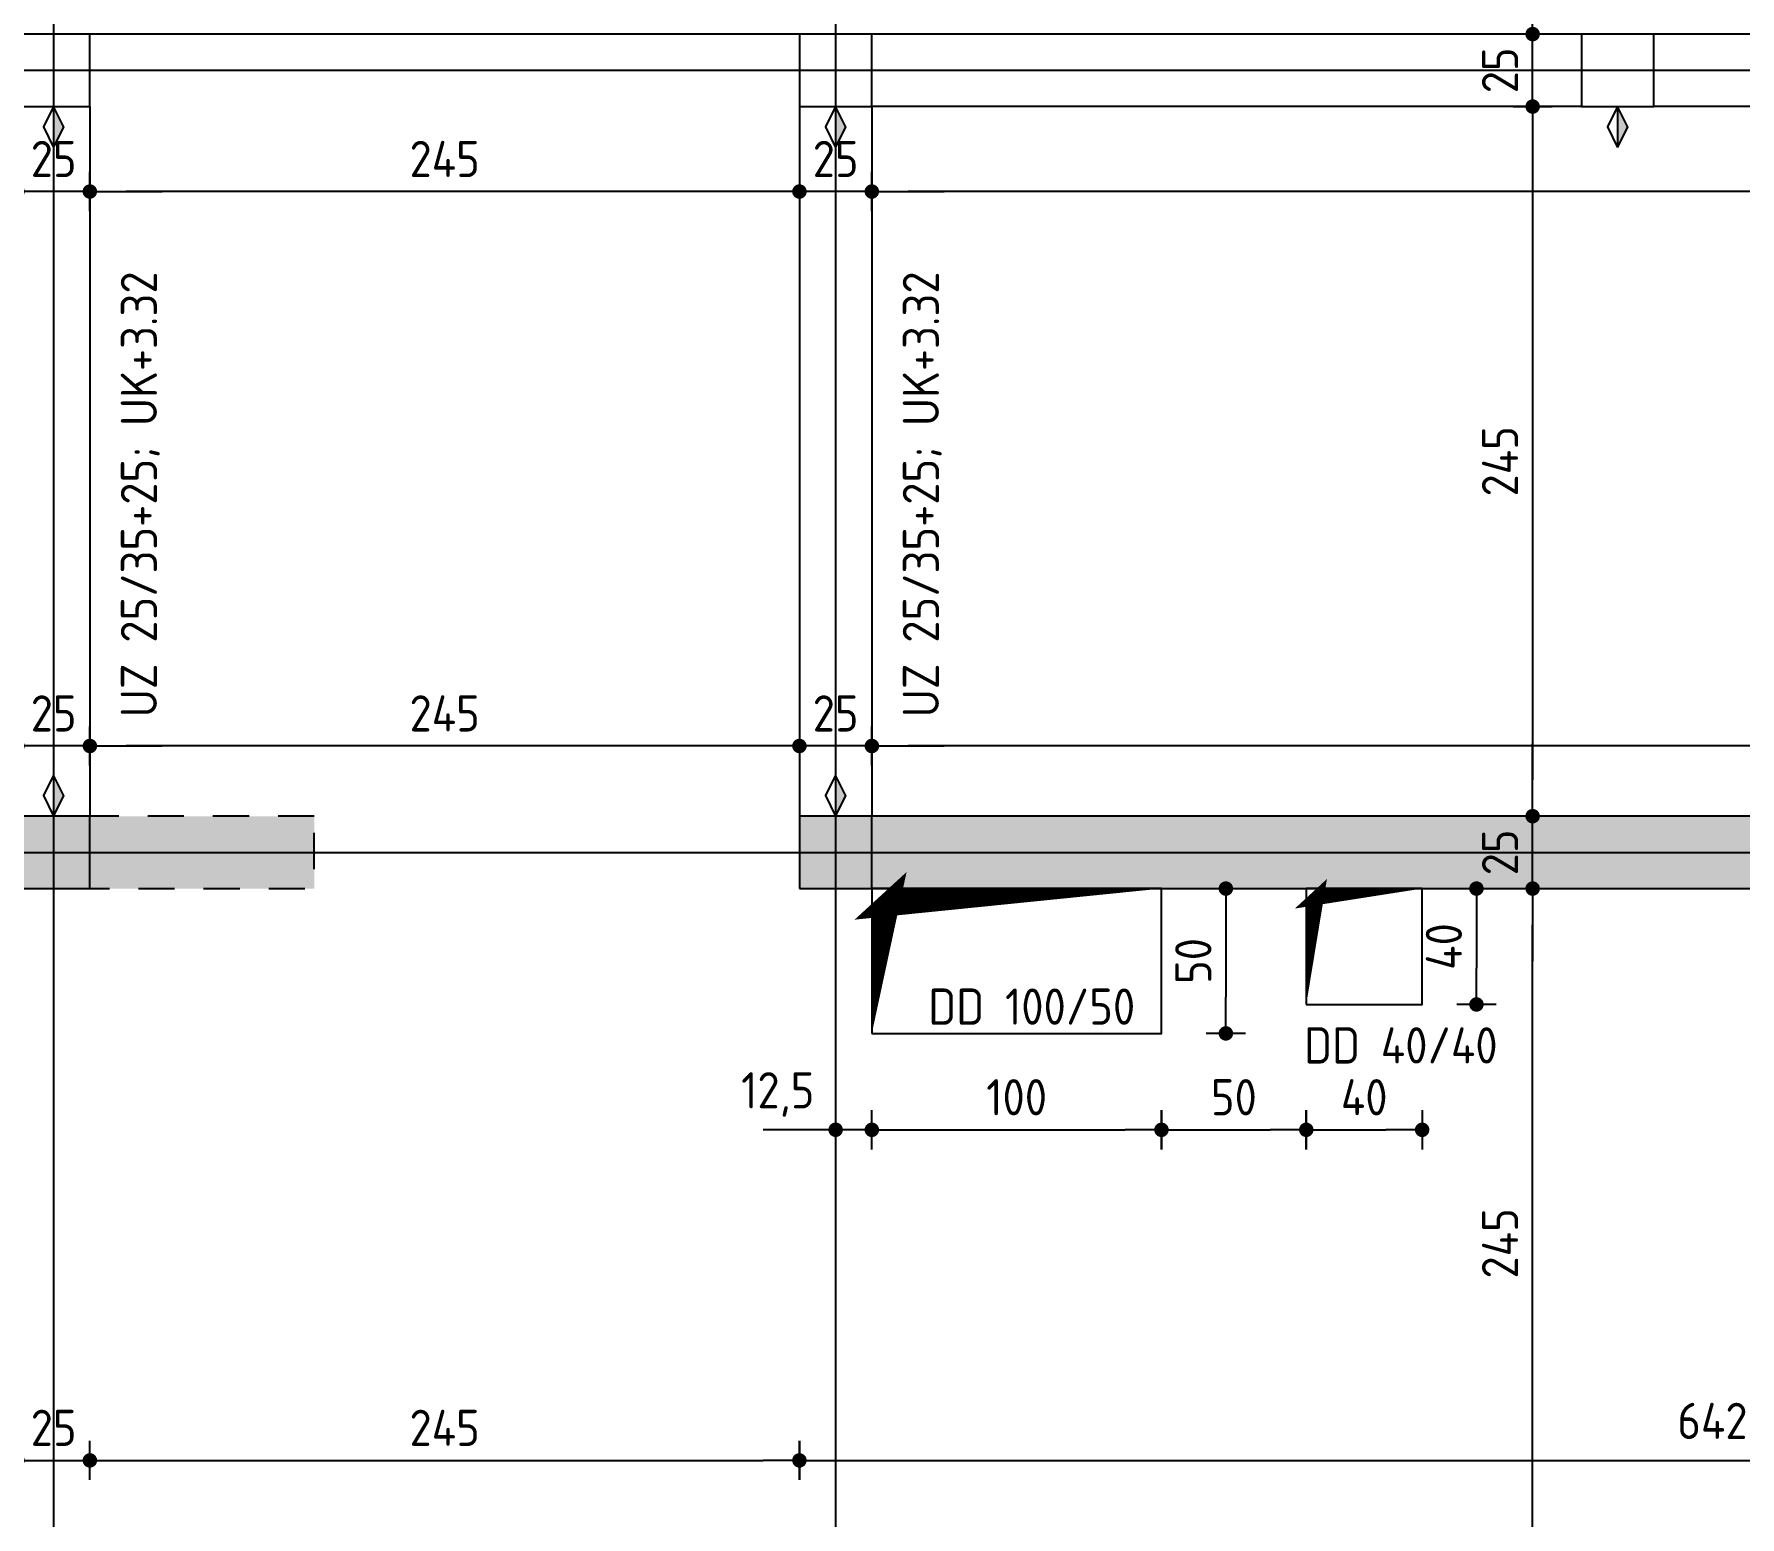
# Model space of a CAD drawing. Extents: x 399 to 532, y -4 to 185.
# Drawn here: x 429.82 to 435.71, y 176.66 to 181.78 of the extents above; entities that cross this region are included whole.
import ezdxf

# ---------------------------------------------------------------- set-up
doc = ezdxf.new("R2010")
doc.units = 0
doc.header["$LTSCALE"] = 0.5
doc.header["$MEASUREMENT"] = 0
doc.header["$PDMODE"] = 2
doc.linetypes.add('AUSGEZOGEN', pattern=[1000.01, 1000, 0.01])
doc.linetypes.add('HIDDEN', pattern=[0.375, 0.25, -0.125])
doc.layers.get('0').update_dxf_attribs({"linetype": 'CONTINUOUS'})
doc.layers.get('Defpoints').update_dxf_attribs({"linetype": 'CONTINUOUS'})
for name, color, linetype in [('0_H10', 13, 'CONTINUOUS'), ('ACHSEN', 7, 'CONTINUOUS'), ('BETON', 7, 'CONTINUOUS'), ('DD', 7, 'CONTINUOUS'), ('Decke', 7, 'CONTINUOUS'), ('DRUEBER', 7, 'CONTINUOUS'), ('MASSE', 7, 'CONTINUOUS'), ('Sichtbeton', 7, 'CONTINUOUS'), ('TEXT', 7, 'CONTINUOUS'), ('UZ', 7, 'CONTINUOUS')]:
    doc.layers.add(name, color=color, linetype=linetype)
doc.styles.add('TXT', font='isocp.shx')
doc.dimstyles.new('DOT_I', dxfattribs={"dimscale": 0.5, "dimtxt": 0.25, "dimasz": 0.25, "dimexe": 0.1, "dimexo": 0.3, "dimgap": 0.1, "dimtad": 1, "dimdec": 3, "dimzin": 3, "dimtxsty": 'TXT', "dimblk": 'DOT', "dimblk1": 'DOT', "dimblk2": 'DOT', "dimsah": 1, "dimcen": 0.1, "dimse1": 1, "dimse2": 1, "dimazin": 0, "dimtfac": 1, "dimtdec": 4, "dimtix": 1, "dimtmove": 2, "dimatfit": 3, "dimldrblk": 'DOT', "dimfxl": 0.7, "dimfxlon": 1, "dimtvp": 1, "dimtolj": 1, "dimtzin": 0, "dimarcsym": 0})

# ---------------------------------------------------------------- blocks, each defined once
blk = doc.blocks.new('Beton 1.OG')
at = {"color": 0, "linetype": 'ByBlock', "flags": 128}
for points in [[(7.26, 13.75), (0, 13.75), (0, 13.47), (-3.6, 13.47), (-3.6, 13.22), (0, 13.22), (0, 9.6688), (0.3, 9.6688), (0.3, 13.5), (7.26, 13.5)], [(17.285, 13.75), (8.935, 13.75), (8.935, 13.5), (17.285, 13.5)]]:
    blk.add_lwpolyline(points, close=True, dxfattribs=at)
blk = doc.blocks.new('DOT')
at = {"layer": 'MASSE', "color": 7, "linetype": 'Continuous'}
for p, q in [((0, 0.54), (0, -0.54)), ((0, 0), (-1, 0))]:
    blk.add_line(p, q, dxfattribs=at)
at = {"layer": 'MASSE', "color": 7, "linetype": 'Continuous', "const_width": 0.2}
blk.add_lwpolyline([(-0.1, 0, 1), (0.1, 0, 1)], format="xyb", close=True, dxfattribs=at)
blk = doc.blocks.new('*D491')
at = {"layer": 'Defpoints', "color": 0, "linetype": 'AUSGEZOGEN', "transparency": 16777216}
for p in [(432.716, 181.2382), (432.716, 181.2382), (440.566, 181.2382)]:
    blk.add_point(p, dxfattribs=at)
at = {"layer": 'MASSE', "color": 0, "linetype": 'AUSGEZOGEN', "lineweight": -2, "transparency": 16777216}
blk.add_line((440.441, 181.2382), (432.841, 181.2382), dxfattribs=at)
at = {"layer": 'MASSE', "color": 0, "linetype": 'AUSGEZOGEN', "lineweight": -2, "transparency": 16777216, "xscale": 0.125, "yscale": 0.125, "zscale": 0.125, "rotation": 180}
blk.add_blockref('DOT', (432.716, 181.2382), dxfattribs=at)
at = {"layer": 'MASSE', "color": 0, "linetype": 'AUSGEZOGEN', "lineweight": -2, "transparency": 16777216, "xscale": 0.125, "yscale": 0.125, "zscale": 0.125}
blk.add_blockref('DOT', (440.566, 181.2382), dxfattribs=at)
at = {"layer": 'MASSE', "color": 0, "linetype": 'AUSGEZOGEN', "transparency": 16777216, "insert": (436.641, 181.3507), "char_height": 0.125, "attachment_point": 5, "style": 'TXT'}
blk.add_mtext('\\A1;785', dxfattribs=at)
blk = doc.blocks.new('*D492')
at = {"layer": 'Defpoints', "color": 0, "linetype": 'AUSGEZOGEN', "transparency": 16777216}
for p in [(432.466, 181.2382), (432.466, 181.2382), (432.716, 181.2382)]:
    blk.add_point(p, dxfattribs=at)
at = {"layer": 'MASSE', "color": 0, "linetype": 'AUSGEZOGEN', "lineweight": -2, "transparency": 16777216}
for p, q in [((432.341, 181.2382), (432.216, 181.2382)), ((432.716, 181.2382), (432.466, 181.2382)), ((432.841, 181.2382), (432.966, 181.2382))]:
    blk.add_line(p, q, dxfattribs=at)
at = {"layer": 'MASSE', "color": 0, "linetype": 'AUSGEZOGEN', "lineweight": -2, "transparency": 16777216, "xscale": 0.125, "yscale": 0.125, "zscale": 0.125}
blk.add_blockref('DOT', (432.466, 181.2382), dxfattribs=at)
at = {"layer": 'MASSE', "color": 0, "linetype": 'AUSGEZOGEN', "lineweight": -2, "transparency": 16777216, "xscale": 0.125, "yscale": 0.125, "zscale": 0.125, "rotation": 180}
blk.add_blockref('DOT', (432.716, 181.2382), dxfattribs=at)
at = {"layer": 'MASSE', "color": 0, "linetype": 'AUSGEZOGEN', "transparency": 16777216, "insert": (432.591, 181.3508), "char_height": 0.125, "attachment_point": 5, "style": 'TXT'}
blk.add_mtext('\\A1;25', dxfattribs=at)
blk = doc.blocks.new('*D493')
at = {"layer": 'Defpoints', "color": 0, "linetype": 'AUSGEZOGEN', "transparency": 16777216}
for p in [(430.016, 181.2382), (430.016, 181.2382), (432.466, 181.2382)]:
    blk.add_point(p, dxfattribs=at)
at = {"layer": 'MASSE', "color": 0, "linetype": 'AUSGEZOGEN', "lineweight": -2, "transparency": 16777216}
blk.add_line((432.341, 181.2382), (430.141, 181.2382), dxfattribs=at)
at = {"layer": 'MASSE', "color": 0, "linetype": 'AUSGEZOGEN', "lineweight": -2, "transparency": 16777216, "xscale": 0.125, "yscale": 0.125, "zscale": 0.125, "rotation": 180}
blk.add_blockref('DOT', (430.016, 181.2382), dxfattribs=at)
at = {"layer": 'MASSE', "color": 0, "linetype": 'AUSGEZOGEN', "lineweight": -2, "transparency": 16777216, "xscale": 0.125, "yscale": 0.125, "zscale": 0.125}
blk.add_blockref('DOT', (432.466, 181.2382), dxfattribs=at)
at = {"layer": 'MASSE', "color": 0, "linetype": 'AUSGEZOGEN', "transparency": 16777216, "insert": (431.241, 181.3508), "char_height": 0.125, "attachment_point": 5, "style": 'TXT'}
blk.add_mtext('\\A1;245', dxfattribs=at)
blk = doc.blocks.new('*D534')
at = {"layer": 'Defpoints', "color": 0, "linetype": 'AUSGEZOGEN', "transparency": 16777216}
for p in [(429.766, 181.2382), (429.766, 181.2382), (430.016, 181.2382)]:
    blk.add_point(p, dxfattribs=at)
at = {"layer": 'MASSE', "color": 0, "linetype": 'AUSGEZOGEN', "lineweight": -2, "transparency": 16777216}
for p, q in [((429.641, 181.2382), (429.516, 181.2382)), ((430.016, 181.2382), (429.766, 181.2382)), ((430.141, 181.2382), (430.266, 181.2382))]:
    blk.add_line(p, q, dxfattribs=at)
at = {"layer": 'MASSE', "color": 0, "linetype": 'AUSGEZOGEN', "lineweight": -2, "transparency": 16777216, "xscale": 0.125, "yscale": 0.125, "zscale": 0.125}
blk.add_blockref('DOT', (429.766, 181.2382), dxfattribs=at)
at = {"layer": 'MASSE', "color": 0, "linetype": 'AUSGEZOGEN', "lineweight": -2, "transparency": 16777216, "xscale": 0.125, "yscale": 0.125, "zscale": 0.125, "rotation": 180}
blk.add_blockref('DOT', (430.016, 181.2382), dxfattribs=at)
at = {"layer": 'MASSE', "color": 0, "linetype": 'AUSGEZOGEN', "transparency": 16777216, "insert": (429.891, 181.3508), "char_height": 0.125, "attachment_point": 5, "style": 'TXT'}
blk.add_mtext('\\A1;25', dxfattribs=at)
blk = doc.blocks.new('*D507')
at = {"layer": 'Defpoints', "color": 0, "linetype": 'AUSGEZOGEN', "transparency": 16777216}
for p in [(434.9976, 178.8317), (434.9976, 178.8317), (434.9976, 176.3817)]:
    blk.add_point(p, dxfattribs=at)
at = {"layer": 'MASSE', "color": 0, "linetype": 'AUSGEZOGEN', "lineweight": -2, "transparency": 16777216}
blk.add_line((434.9976, 176.5067), (434.9976, 178.7067), dxfattribs=at)
at = {"layer": 'MASSE', "color": 0, "linetype": 'AUSGEZOGEN', "lineweight": -2, "transparency": 16777216, "xscale": 0.125, "yscale": 0.125, "zscale": 0.125}
for p, rotation in [((434.9976, 178.8317), 90), ((434.9976, 176.3817), 270)]:
    blk.add_blockref('DOT', p, dxfattribs=dict(at, rotation=rotation))
at = {"layer": 'MASSE', "color": 0, "linetype": 'AUSGEZOGEN', "transparency": 16777216, "insert": (434.8851, 177.6067), "char_height": 0.125, "attachment_point": 5, "rotation": 90, "style": 'TXT'}
blk.add_mtext('\\A1;245', dxfattribs=at)
blk = doc.blocks.new('*D508')
at = {"layer": 'Defpoints', "color": 0, "linetype": 'AUSGEZOGEN', "transparency": 16777216}
for p in [(434.9976, 179.0817), (434.9976, 179.0817), (434.9976, 178.8317)]:
    blk.add_point(p, dxfattribs=at)
at = {"layer": 'MASSE', "color": 0, "linetype": 'AUSGEZOGEN', "lineweight": -2, "transparency": 16777216}
for p, q in [((434.9976, 179.2067), (434.9976, 179.3317)), ((434.9976, 178.8317), (434.9976, 179.0817)), ((434.9976, 178.7067), (434.9976, 178.5817))]:
    blk.add_line(p, q, dxfattribs=at)
at = {"layer": 'MASSE', "color": 0, "linetype": 'AUSGEZOGEN', "lineweight": -2, "transparency": 16777216, "xscale": 0.125, "yscale": 0.125, "zscale": 0.125}
for p, rotation in [((434.9976, 179.0817), 270), ((434.9976, 178.8317), 90)]:
    blk.add_blockref('DOT', p, dxfattribs=dict(at, rotation=rotation))
at = {"layer": 'MASSE', "color": 0, "linetype": 'AUSGEZOGEN', "transparency": 16777216, "insert": (434.8851, 178.9567), "char_height": 0.125, "attachment_point": 5, "rotation": 90, "style": 'TXT'}
blk.add_mtext('\\A1;25', dxfattribs=at)
blk = doc.blocks.new('*D457')
at = {"layer": 'Defpoints', "color": 0, "linetype": 'AUSGEZOGEN', "transparency": 16777216}
for p in [(432.716, 179.324), (432.716, 179.324), (440.566, 179.324)]:
    blk.add_point(p, dxfattribs=at)
at = {"layer": 'MASSE', "color": 0, "linetype": 'AUSGEZOGEN', "lineweight": -2, "transparency": 16777216}
blk.add_line((440.441, 179.324), (432.841, 179.324), dxfattribs=at)
at = {"layer": 'MASSE', "color": 0, "linetype": 'AUSGEZOGEN', "lineweight": -2, "transparency": 16777216, "xscale": 0.125, "yscale": 0.125, "zscale": 0.125, "rotation": 180}
blk.add_blockref('DOT', (432.716, 179.324), dxfattribs=at)
at = {"layer": 'MASSE', "color": 0, "linetype": 'AUSGEZOGEN', "lineweight": -2, "transparency": 16777216, "xscale": 0.125, "yscale": 0.125, "zscale": 0.125}
blk.add_blockref('DOT', (440.566, 179.324), dxfattribs=at)
at = {"layer": 'MASSE', "color": 0, "linetype": 'AUSGEZOGEN', "transparency": 16777216, "insert": (436.641, 179.4365), "char_height": 0.125, "attachment_point": 5, "style": 'TXT'}
blk.add_mtext('\\A1;785', dxfattribs=at)
blk = doc.blocks.new('*D458')
at = {"layer": 'Defpoints', "color": 0, "linetype": 'AUSGEZOGEN', "transparency": 16777216}
for p in [(432.466, 179.324), (432.466, 179.324), (432.716, 179.324)]:
    blk.add_point(p, dxfattribs=at)
at = {"layer": 'MASSE', "color": 0, "linetype": 'AUSGEZOGEN', "lineweight": -2, "transparency": 16777216}
for p, q in [((432.341, 179.324), (432.216, 179.324)), ((432.716, 179.324), (432.466, 179.324)), ((432.841, 179.324), (432.966, 179.324))]:
    blk.add_line(p, q, dxfattribs=at)
at = {"layer": 'MASSE', "color": 0, "linetype": 'AUSGEZOGEN', "lineweight": -2, "transparency": 16777216, "xscale": 0.125, "yscale": 0.125, "zscale": 0.125}
blk.add_blockref('DOT', (432.466, 179.324), dxfattribs=at)
at = {"layer": 'MASSE', "color": 0, "linetype": 'AUSGEZOGEN', "lineweight": -2, "transparency": 16777216, "xscale": 0.125, "yscale": 0.125, "zscale": 0.125, "rotation": 180}
blk.add_blockref('DOT', (432.716, 179.324), dxfattribs=at)
at = {"layer": 'MASSE', "color": 0, "linetype": 'AUSGEZOGEN', "transparency": 16777216, "insert": (432.591, 179.4365), "char_height": 0.125, "attachment_point": 5, "style": 'TXT'}
blk.add_mtext('\\A1;25', dxfattribs=at)
blk = doc.blocks.new('*D459')
at = {"layer": 'Defpoints', "color": 0, "linetype": 'AUSGEZOGEN', "transparency": 16777216}
for p in [(430.016, 179.324), (430.016, 179.324), (432.466, 179.324)]:
    blk.add_point(p, dxfattribs=at)
at = {"layer": 'MASSE', "color": 0, "linetype": 'AUSGEZOGEN', "lineweight": -2, "transparency": 16777216}
blk.add_line((432.341, 179.324), (430.141, 179.324), dxfattribs=at)
at = {"layer": 'MASSE', "color": 0, "linetype": 'AUSGEZOGEN', "lineweight": -2, "transparency": 16777216, "xscale": 0.125, "yscale": 0.125, "zscale": 0.125, "rotation": 180}
blk.add_blockref('DOT', (430.016, 179.324), dxfattribs=at)
at = {"layer": 'MASSE', "color": 0, "linetype": 'AUSGEZOGEN', "lineweight": -2, "transparency": 16777216, "xscale": 0.125, "yscale": 0.125, "zscale": 0.125}
blk.add_blockref('DOT', (432.466, 179.324), dxfattribs=at)
at = {"layer": 'MASSE', "color": 0, "linetype": 'AUSGEZOGEN', "transparency": 16777216, "insert": (431.241, 179.4365), "char_height": 0.125, "attachment_point": 5, "style": 'TXT'}
blk.add_mtext('\\A1;245', dxfattribs=at)
blk = doc.blocks.new('*D460')
at = {"layer": 'Defpoints', "color": 0, "linetype": 'AUSGEZOGEN', "transparency": 16777216}
for p in [(429.766, 179.324), (429.766, 179.324), (430.016, 179.324)]:
    blk.add_point(p, dxfattribs=at)
at = {"layer": 'MASSE', "color": 0, "linetype": 'AUSGEZOGEN', "lineweight": -2, "transparency": 16777216}
for p, q in [((429.641, 179.324), (429.516, 179.324)), ((430.016, 179.324), (429.766, 179.324)), ((430.141, 179.324), (430.266, 179.324))]:
    blk.add_line(p, q, dxfattribs=at)
at = {"layer": 'MASSE', "color": 0, "linetype": 'AUSGEZOGEN', "lineweight": -2, "transparency": 16777216, "xscale": 0.125, "yscale": 0.125, "zscale": 0.125}
blk.add_blockref('DOT', (429.766, 179.324), dxfattribs=at)
at = {"layer": 'MASSE', "color": 0, "linetype": 'AUSGEZOGEN', "lineweight": -2, "transparency": 16777216, "xscale": 0.125, "yscale": 0.125, "zscale": 0.125, "rotation": 180}
blk.add_blockref('DOT', (430.016, 179.324), dxfattribs=at)
at = {"layer": 'MASSE', "color": 0, "linetype": 'AUSGEZOGEN', "transparency": 16777216, "insert": (429.891, 179.4365), "char_height": 0.125, "attachment_point": 5, "style": 'TXT'}
blk.add_mtext('\\A1;25', dxfattribs=at)
blk = doc.blocks.new('*D467')
at = {"layer": 'Defpoints', "color": 0, "linetype": 'AUSGEZOGEN', "transparency": 16777216}
for p in [(429.766, 176.8575), (430.016, 176.8575), (430.016, 176.8575)]:
    blk.add_point(p, dxfattribs=at)
at = {"layer": 'MASSE', "color": 0, "linetype": 'AUSGEZOGEN', "lineweight": -2, "transparency": 16777216}
for p, q in [((429.641, 176.8575), (429.516, 176.8575)), ((429.766, 176.8575), (430.016, 176.8575)), ((430.141, 176.8575), (430.266, 176.8575))]:
    blk.add_line(p, q, dxfattribs=at)
at = {"layer": 'MASSE', "color": 0, "linetype": 'AUSGEZOGEN', "lineweight": -2, "transparency": 16777216, "xscale": 0.125, "yscale": 0.125, "zscale": 0.125}
blk.add_blockref('DOT', (429.766, 176.8575), dxfattribs=at)
at = {"layer": 'MASSE', "color": 0, "linetype": 'AUSGEZOGEN', "lineweight": -2, "transparency": 16777216, "xscale": 0.125, "yscale": 0.125, "zscale": 0.125, "rotation": 180}
blk.add_blockref('DOT', (430.016, 176.8575), dxfattribs=at)
at = {"layer": 'MASSE', "color": 0, "linetype": 'AUSGEZOGEN', "transparency": 16777216, "insert": (429.891, 176.97), "char_height": 0.125, "attachment_point": 5, "style": 'TXT'}
blk.add_mtext('\\A1;25', dxfattribs=at)
blk = doc.blocks.new('*D468')
at = {"layer": 'Defpoints', "color": 0, "linetype": 'AUSGEZOGEN', "transparency": 16777216}
for p in [(430.016, 176.8575), (432.466, 176.8575), (432.466, 176.8575)]:
    blk.add_point(p, dxfattribs=at)
at = {"layer": 'MASSE', "color": 0, "linetype": 'AUSGEZOGEN', "lineweight": -2, "transparency": 16777216}
blk.add_line((430.141, 176.8575), (432.341, 176.8575), dxfattribs=at)
at = {"layer": 'MASSE', "color": 0, "linetype": 'AUSGEZOGEN', "lineweight": -2, "transparency": 16777216, "xscale": 0.125, "yscale": 0.125, "zscale": 0.125, "rotation": 180}
blk.add_blockref('DOT', (430.016, 176.8575), dxfattribs=at)
at = {"layer": 'MASSE', "color": 0, "linetype": 'AUSGEZOGEN', "lineweight": -2, "transparency": 16777216, "xscale": 0.125, "yscale": 0.125, "zscale": 0.125}
blk.add_blockref('DOT', (432.466, 176.8575), dxfattribs=at)
at = {"layer": 'MASSE', "color": 0, "linetype": 'AUSGEZOGEN', "transparency": 16777216, "insert": (431.241, 176.97), "char_height": 0.125, "attachment_point": 5, "style": 'TXT'}
blk.add_mtext('\\A1;245', dxfattribs=at)
blk = doc.blocks.new('*D469')
at = {"layer": 'Defpoints', "color": 0, "linetype": 'AUSGEZOGEN', "transparency": 16777216}
for p in [(432.466, 176.8575), (438.891, 176.8575), (438.891, 176.8575)]:
    blk.add_point(p, dxfattribs=at)
at = {"layer": 'MASSE', "color": 0, "linetype": 'AUSGEZOGEN', "lineweight": -2, "transparency": 16777216}
blk.add_line((432.591, 176.8575), (438.766, 176.8575), dxfattribs=at)
at = {"layer": 'MASSE', "color": 0, "linetype": 'AUSGEZOGEN', "lineweight": -2, "transparency": 16777216, "xscale": 0.125, "yscale": 0.125, "zscale": 0.125, "rotation": 180}
blk.add_blockref('DOT', (432.466, 176.8575), dxfattribs=at)
at = {"layer": 'MASSE', "color": 0, "linetype": 'AUSGEZOGEN', "lineweight": -2, "transparency": 16777216, "xscale": 0.125, "yscale": 0.125, "zscale": 0.125}
blk.add_blockref('DOT', (438.891, 176.8575), dxfattribs=at)
at = {"layer": 'MASSE', "color": 0, "linetype": 'AUSGEZOGEN', "transparency": 16777216, "insert": (435.6785, 176.9794), "char_height": 0.125, "attachment_point": 5, "style": 'TXT'}
blk.add_mtext('\\A1;642,5', dxfattribs=at)
blk = doc.blocks.new('*D430')
at = {"layer": 'Defpoints', "color": 0, "linetype": 'AUSGEZOGEN', "transparency": 16777216}
for p in [(434.9976, 181.5317), (434.9976, 179.0817), (434.9976, 179.0817)]:
    blk.add_point(p, dxfattribs=at)
at = {"layer": 'MASSE', "color": 0, "linetype": 'AUSGEZOGEN', "lineweight": -2, "transparency": 16777216}
blk.add_line((434.9976, 181.4067), (434.9976, 179.2067), dxfattribs=at)
at = {"layer": 'MASSE', "color": 0, "linetype": 'AUSGEZOGEN', "lineweight": -2, "transparency": 16777216, "xscale": 0.125, "yscale": 0.125, "zscale": 0.125}
for p, rotation in [((434.9976, 181.5317), 90), ((434.9976, 179.0817), 270)]:
    blk.add_blockref('DOT', p, dxfattribs=dict(at, rotation=rotation))
at = {"layer": 'MASSE', "color": 0, "linetype": 'AUSGEZOGEN', "transparency": 16777216, "insert": (434.8851, 180.3067), "char_height": 0.125, "attachment_point": 5, "rotation": 90, "style": 'TXT'}
blk.add_mtext('\\A1;245', dxfattribs=at)
blk = doc.blocks.new('*D431')
at = {"layer": 'Defpoints', "color": 0, "linetype": 'AUSGEZOGEN', "transparency": 16777216}
for p in [(434.9976, 181.7817), (434.9976, 181.7817), (434.9976, 181.5317)]:
    blk.add_point(p, dxfattribs=at)
at = {"layer": 'MASSE', "color": 0, "linetype": 'AUSGEZOGEN', "lineweight": -2, "transparency": 16777216}
for p, q in [((434.9976, 181.9067), (434.9976, 182.0317)), ((434.9976, 181.5317), (434.9976, 181.7817)), ((434.9976, 181.4067), (434.9976, 181.2817))]:
    blk.add_line(p, q, dxfattribs=at)
at = {"layer": 'MASSE', "color": 0, "linetype": 'AUSGEZOGEN', "lineweight": -2, "transparency": 16777216, "xscale": 0.125, "yscale": 0.125, "zscale": 0.125}
for p, rotation in [((434.9976, 181.7817), 270), ((434.9976, 181.5317), 90)]:
    blk.add_blockref('DOT', p, dxfattribs=dict(at, rotation=rotation))
at = {"layer": 'MASSE', "color": 0, "linetype": 'AUSGEZOGEN', "transparency": 16777216, "insert": (434.8851, 181.6567), "char_height": 0.125, "attachment_point": 5, "rotation": 90, "style": 'TXT'}
blk.add_mtext('\\A1;25', dxfattribs=at)
blk = doc.blocks.new('Beton EG')
at = {"color": 0, "linetype": 'ByBlock', "flags": 128}
for points in [[(6.235, 16.2), (6.485, 16.2), (6.485, 16.45), (6.235, 16.45)], [(8.935, 16.2), (9.185, 16.2), (9.185, 16.45), (8.935, 16.45)], [(11.635, 16.2), (11.885, 16.2), (11.885, 16.45), (11.635, 16.45)], [(6.235, 13.5), (6.485, 13.5), (6.485, 13.75), (6.235, 13.75)], [(8.935, 13.5), (9.185, 13.5), (9.185, 13.75), (8.935, 13.75)]]:
    blk.add_lwpolyline(points, close=True, dxfattribs=at)
blk = doc.blocks.new('DD00')
at = {"color": 0, "linetype": 'ByBlock'}
for points in [[(9.125, -3.325), (10.125, -3.325), (10.125, -2.825), (9.125, -2.825)], [(10.625, -3.225), (11.025, -3.225), (11.025, -2.825), (10.625, -2.825)]]:
    blk.add_lwpolyline(points, close=True, dxfattribs=at)
at = {"layer": 'DD', "color": 15, "linetype": 'AUSGEZOGEN'}
for points in [[(9.125, -3.325, 0, 0.106, 0), (9.1778, -2.8293, 0, 0, 0), (9.1275, -2.8754, 0.1008, 0, 0), (10.125, -2.825, 0, 0, 0)], [(10.625, -3.225, 0, 0.0652, 0), (10.6575, -2.8277, 0, 0, 0), (10.6266, -2.8561, 0.0622, 0, 0), (11.025, -2.825, 0, 0, 0)]]:
    blk.add_lwpolyline(points, format="xyseb", dxfattribs=at)
blk = doc.blocks.new('*D691')
at = {"layer": 'Defpoints', "color": 0, "linetype": 'AUSGEZOGEN', "transparency": 16777216}
for p in [(432.591, 177.9989), (432.591, 177.9989), (432.716, 177.9989)]:
    blk.add_point(p, dxfattribs=at)
at = {"layer": 'MASSE', "color": 0, "linetype": 'AUSGEZOGEN', "lineweight": -2, "transparency": 16777216}
for p, q in [((432.466, 177.9989), (432.341, 177.9989)), ((432.716, 177.9989), (432.591, 177.9989)), ((432.841, 177.9989), (432.966, 177.9989))]:
    blk.add_line(p, q, dxfattribs=at)
at = {"layer": 'MASSE', "color": 0, "linetype": 'AUSGEZOGEN', "lineweight": -2, "transparency": 16777216, "xscale": 0.125, "yscale": 0.125, "zscale": 0.125}
blk.add_blockref('DOT', (432.591, 177.9989), dxfattribs=at)
at = {"layer": 'MASSE', "color": 0, "linetype": 'AUSGEZOGEN', "lineweight": -2, "transparency": 16777216, "xscale": 0.125, "yscale": 0.125, "zscale": 0.125, "rotation": 180}
blk.add_blockref('DOT', (432.716, 177.9989), dxfattribs=at)
at = {"layer": 'MASSE', "color": 0, "linetype": 'AUSGEZOGEN', "transparency": 16777216, "insert": (432.3912, 178.1208), "char_height": 0.125, "attachment_point": 5, "style": 'TXT'}
blk.add_mtext('\\A1;12,5', dxfattribs=at)
blk = doc.blocks.new('*D692')
at = {"layer": 'Defpoints', "color": 0, "linetype": 'AUSGEZOGEN', "transparency": 16777216}
for p in [(432.716, 177.9989), (433.716, 177.9989), (433.716, 177.9989)]:
    blk.add_point(p, dxfattribs=at)
at = {"layer": 'MASSE', "color": 0, "linetype": 'AUSGEZOGEN', "lineweight": -2, "transparency": 16777216}
blk.add_line((432.841, 177.9989), (433.591, 177.9989), dxfattribs=at)
at = {"layer": 'MASSE', "color": 0, "linetype": 'AUSGEZOGEN', "lineweight": -2, "transparency": 16777216, "xscale": 0.125, "yscale": 0.125, "zscale": 0.125, "rotation": 180}
blk.add_blockref('DOT', (432.716, 177.9989), dxfattribs=at)
at = {"layer": 'MASSE', "color": 0, "linetype": 'AUSGEZOGEN', "lineweight": -2, "transparency": 16777216, "xscale": 0.125, "yscale": 0.125, "zscale": 0.125}
blk.add_blockref('DOT', (433.716, 177.9989), dxfattribs=at)
at = {"layer": 'MASSE', "color": 0, "linetype": 'AUSGEZOGEN', "transparency": 16777216, "insert": (433.216, 178.1114), "char_height": 0.125, "attachment_point": 5, "style": 'TXT'}
blk.add_mtext('\\A1;100', dxfattribs=at)
blk = doc.blocks.new('*D693')
at = {"layer": 'Defpoints', "color": 0, "linetype": 'AUSGEZOGEN', "transparency": 16777216}
for p in [(433.716, 177.9989), (434.216, 177.9989), (434.216, 177.9989)]:
    blk.add_point(p, dxfattribs=at)
at = {"layer": 'MASSE', "color": 0, "linetype": 'AUSGEZOGEN', "lineweight": -2, "transparency": 16777216}
blk.add_line((433.841, 177.9989), (434.091, 177.9989), dxfattribs=at)
at = {"layer": 'MASSE', "color": 0, "linetype": 'AUSGEZOGEN', "lineweight": -2, "transparency": 16777216, "xscale": 0.125, "yscale": 0.125, "zscale": 0.125, "rotation": 180}
blk.add_blockref('DOT', (433.716, 177.9989), dxfattribs=at)
at = {"layer": 'MASSE', "color": 0, "linetype": 'AUSGEZOGEN', "lineweight": -2, "transparency": 16777216, "xscale": 0.125, "yscale": 0.125, "zscale": 0.125}
blk.add_blockref('DOT', (434.216, 177.9989), dxfattribs=at)
at = {"layer": 'MASSE', "color": 0, "linetype": 'AUSGEZOGEN', "transparency": 16777216, "insert": (433.966, 178.1114), "char_height": 0.125, "attachment_point": 5, "style": 'TXT'}
blk.add_mtext('\\A1;50', dxfattribs=at)
blk = doc.blocks.new('*D694')
at = {"layer": 'Defpoints', "color": 0, "linetype": 'AUSGEZOGEN', "transparency": 16777216}
for p in [(434.216, 177.9989), (434.616, 177.9989), (434.616, 177.9989)]:
    blk.add_point(p, dxfattribs=at)
at = {"layer": 'MASSE', "color": 0, "linetype": 'AUSGEZOGEN', "lineweight": -2, "transparency": 16777216}
blk.add_line((434.341, 177.9989), (434.491, 177.9989), dxfattribs=at)
at = {"layer": 'MASSE', "color": 0, "linetype": 'AUSGEZOGEN', "lineweight": -2, "transparency": 16777216, "xscale": 0.125, "yscale": 0.125, "zscale": 0.125, "rotation": 180}
blk.add_blockref('DOT', (434.216, 177.9989), dxfattribs=at)
at = {"layer": 'MASSE', "color": 0, "linetype": 'AUSGEZOGEN', "lineweight": -2, "transparency": 16777216, "xscale": 0.125, "yscale": 0.125, "zscale": 0.125}
blk.add_blockref('DOT', (434.616, 177.9989), dxfattribs=at)
at = {"layer": 'MASSE', "color": 0, "linetype": 'AUSGEZOGEN', "transparency": 16777216, "insert": (434.416, 178.1114), "char_height": 0.125, "attachment_point": 5, "style": 'TXT'}
blk.add_mtext('\\A1;40', dxfattribs=at)
blk = doc.blocks.new('*D695')
at = {"layer": 'Defpoints', "color": 0, "linetype": 'AUSGEZOGEN', "transparency": 16777216}
for p in [(433.9384, 178.8317), (433.9384, 178.3317), (433.9384, 178.3317)]:
    blk.add_point(p, dxfattribs=at)
at = {"layer": 'MASSE', "color": 0, "linetype": 'AUSGEZOGEN', "lineweight": -2, "transparency": 16777216}
blk.add_line((433.9384, 178.7067), (433.9384, 178.4567), dxfattribs=at)
at = {"layer": 'MASSE', "color": 0, "linetype": 'AUSGEZOGEN', "lineweight": -2, "transparency": 16777216, "xscale": 0.125, "yscale": 0.125, "zscale": 0.125}
for p, rotation in [((433.9384, 178.8317), 90), ((433.9384, 178.3317), 270)]:
    blk.add_blockref('DOT', p, dxfattribs=dict(at, rotation=rotation))
at = {"layer": 'MASSE', "color": 0, "linetype": 'AUSGEZOGEN', "transparency": 16777216, "insert": (433.8259, 178.5817), "char_height": 0.125, "attachment_point": 5, "rotation": 90, "style": 'TXT'}
blk.add_mtext('\\A1;50', dxfattribs=at)
blk = doc.blocks.new('*D696')
at = {"layer": 'Defpoints', "color": 0, "linetype": 'AUSGEZOGEN', "transparency": 16777216}
for p in [(434.8036, 178.8317), (434.8036, 178.4317), (434.8036, 178.4317)]:
    blk.add_point(p, dxfattribs=at)
at = {"layer": 'MASSE', "color": 0, "linetype": 'AUSGEZOGEN', "lineweight": -2, "transparency": 16777216}
blk.add_line((434.8036, 178.7067), (434.8036, 178.5567), dxfattribs=at)
at = {"layer": 'MASSE', "color": 0, "linetype": 'AUSGEZOGEN', "lineweight": -2, "transparency": 16777216, "xscale": 0.125, "yscale": 0.125, "zscale": 0.125}
for p, rotation in [((434.8036, 178.8317), 90), ((434.8036, 178.4317), 270)]:
    blk.add_blockref('DOT', p, dxfattribs=dict(at, rotation=rotation))
at = {"layer": 'MASSE', "color": 0, "linetype": 'AUSGEZOGEN', "transparency": 16777216, "insert": (434.6911, 178.6317), "char_height": 0.125, "attachment_point": 5, "rotation": 90, "style": 'TXT'}
blk.add_mtext('\\A1;40', dxfattribs=at)
blk = doc.blocks.new('Achsen EG')
at = {"color": 0, "linetype": 'ByBlock', "lineweight": -2}
for p, q in [((6.3, 1.9945), (6.3, -17.3536)), ((9, 1.9945), (9, -17.3536)), ((-4.6233, 0), (28.2854, 0)), ((-4.6233, -2.7), (28.2854, -2.7))]:
    blk.add_line(p, q, dxfattribs=at)
blk = doc.blocks.new('SB')
at = {"color": 0, "linetype": 'ByBlock'}
blk.add_line((0, 0.1414), (0, 0), dxfattribs=at)
blk.add_lwpolyline([(0, 0), (0.035, 0.0707), (0, 0.1414), (-0.035, 0.071)], close=True, dxfattribs=at)
blk.add_solid([(0, 0), (0, 0.1414), (0.035, 0.0707)], dxfattribs=at)

msp = doc.modelspace()

# ---------------------------------------------------------------- hatches: boundary and pattern name
at = {"layer": '0_H10', "linetype": 'AUSGEZOGEN'}
h = msp.add_hatch(color=256, dxfattribs=at)
h.paths.add_polyline_path([(440.816, 179.0817), (432.466, 179.0817), (432.466, 178.8317), (440.816, 178.8317)])
h.paths.add_polyline_path([(449.691, 178.8317), (449.691, 179.0817), (449.351, 179.0817), (449.351, 178.8317)])
h.paths.add_polyline_path([(443.516, 177.5817), (443.516, 178.8317), (448.216, 178.8317), (448.216, 179.0817), (442.491, 179.0817), (442.491, 178.8317), (443.266, 178.8317), (443.266, 177.5817)])
h.paths.add_polyline_path([(449.441, 171.5017), (449.441, 165.5817), (446.866, 165.5817), (446.866, 167.5317), (444.566, 167.5317), (444.566, 166.8667), (444.816, 166.8667), (444.816, 167.2817), (446.616, 167.2817), (446.616, 165.5817), (444.816, 165.5817), (444.816, 165.7667), (444.566, 165.7667), (444.566, 165.5817), (443.516, 165.5817), (443.516, 165.7667), (443.266, 165.7667), (443.266, 165.5817), (442.491, 165.5817), (442.491, 165.3317), (449.691, 165.3317), (449.691, 171.5017)])
h.paths.add_polyline_path([(449.441, 175.0117), (449.441, 172.5517), (449.691, 172.5517), (449.691, 175.0117)])
h.paths.add_polyline_path([(449.691, 176.0617), (449.691, 176.3817), (443.516, 176.3817), (443.516, 176.4817), (443.266, 176.4817), (443.266, 176.0317), (443.516, 176.0317), (443.516, 176.1317), (449.441, 176.1317), (449.441, 176.0617)])
h.paths.add_polyline_path([(451.586, 168.0067), (451.836, 168.0067), (451.836, 176.4067), (451.586, 176.4067)])
h.paths.add_polyline_path([(443.516, 172.5017), (443.266, 172.5017), (443.266, 175.0217), (443.516, 175.0217)])
h.paths.add_polyline_path([(430.791, 179.0817), (423.531, 179.0817), (423.531, 178.8017), (419.931, 178.8017), (419.931, 178.5517), (423.531, 178.5517), (423.531, 175.0005), (423.831, 175.0005), (423.831, 178.8317), (430.791, 178.8317)])
h.paths.add_polyline_path([(430.791, 165.5817), (423.831, 165.5817), (423.831, 172.6767), (423.531, 172.6767), (423.531, 165.3317), (430.791, 165.3317)])
h.paths.add_polyline_path([(443.516, 169.1167), (443.266, 169.1167), (443.266, 171.4917), (443.516, 171.4917)], flags=17)
h.paths.add_polyline_path([(440.816, 165.5817), (432.466, 165.5817), (432.466, 165.3317), (440.816, 165.3317)])
h.paths.add_polyline_path([(425.266, 176.1317), (425.516, 176.1317), (425.516, 176.3817), (425.266, 176.3817)], flags=17)
h.paths.add_polyline_path([(429.766, 176.1317), (430.016, 176.1317), (430.016, 176.3817), (429.766, 176.3817)], flags=17)
h.paths.add_polyline_path([(440.566, 176.1317), (440.816, 176.1317), (440.816, 176.3817), (440.566, 176.3817)])
h.paths.add_polyline_path([(432.466, 176.1317), (432.716, 176.1317), (432.716, 176.3817), (432.466, 176.3817)])
h.paths.add_polyline_path([(425.266, 168.0317), (425.516, 168.0317), (425.516, 168.2817), (425.266, 168.2817)], flags=17)
h.paths.add_polyline_path([(429.766, 168.0317), (430.016, 168.0317), (430.016, 168.2817), (429.766, 168.2817)], flags=17)
h.paths.add_polyline_path([(440.566, 168.0317), (440.816, 168.0317), (440.816, 168.2817), (440.566, 168.2817)])
h.paths.add_polyline_path([(432.466, 168.0317), (432.716, 168.0317), (432.716, 168.2817), (432.466, 168.2817)])

# ---------------------------------------------------------------- linework, layer by layer
at = {"layer": 'Decke', "linetype": 'Continuous'}
msp.add_lwpolyline([(423.531, 165.3317), (449.691, 165.3317), (449.691, 181.7817), (423.531, 181.7817), (419.761, 181.7817), (419.761, 178.8717), (419.931, 178.8717), (419.931, 172.7067), (423.531, 172.7067), (423.531, 166.0567)], close=True, dxfattribs=at)
at = {"layer": 'UZ', "color": 7, "linetype": 'AUSGEZOGEN'}
for p, q in [((430.016, 181.5317), (430.016, 179.0817)), ((432.466, 181.5317), (432.466, 179.0817)), ((435.166, 181.5317), (432.716, 181.5317)), ((432.716, 181.5317), (432.716, 179.0817)), ((437.866, 181.5317), (435.416, 181.5317)), ((440.566, 179.0817), (432.716, 179.0817)), ((432.716, 178.8317), (440.566, 178.8317))]:
    msp.add_line(p, q, dxfattribs=at)

# ---------------------------------------------------------------- block references
at = {"layer": 'ACHSEN', "color": 140, "linetype": 'AUSGEZOGEN'}
msp.add_blockref('Achsen EG', (423.591, 181.6567), dxfattribs=at)
at = {"layer": 'BETON', "color": 6, "linetype": 'AUSGEZOGEN'}
msp.add_blockref('Beton EG', (423.531, 165.3317), dxfattribs=at)
at = {"layer": 'DD', "color": 7, "linetype": 'AUSGEZOGEN'}
msp.add_blockref('DD00', (423.591, 181.6567), dxfattribs=at)
at = {"layer": 'DRUEBER', "color": 7, "linetype": 'HIDDEN'}
msp.add_blockref('Beton 1.OG', (423.531, 165.3317), dxfattribs=at)
at = {"layer": 'Sichtbeton', "color": 7, "linetype": 'AUSGEZOGEN'}
for p in [(429.891, 181.3903), (432.591, 181.3903), (435.291, 181.3903), (429.891, 179.0817), (432.591, 179.0817)]:
    msp.add_blockref('SB', p, dxfattribs=at)

# ---------------------------------------------------------------- texts
at = {"layer": 'DD', "color": 7, "linetype": 'AUSGEZOGEN', "style": 'TXT'}
for s, p in [('DD 100/50', (432.9108, 178.3618)), ('DD 40/40', (434.2083, 178.2278))]:
    msp.add_text(s, height=0.125, dxfattribs=at).set_placement(p)
at = {"layer": 'TEXT', "color": 7, "linetype": 'AUSGEZOGEN', "style": 'TXT'}
for p in [(430.2479, 179.4234), (432.9479, 179.4234)]:
    msp.add_text('UZ 25/35+25; UK+3.32', height=0.125, rotation=90, dxfattribs=at).set_placement(p)

# ---------------------------------------------------------------- dimensions: what is measured, and where the dimension line sits
at = {"layer": 'MASSE', "color": 7, "linetype": 'AUSGEZOGEN'}
for base, p1, p2, picture, middle in [((434.9976, 181.7817), (434.9976, 181.5317), (434.9976, 181.7817), '*D431', (434.8851, 181.6567)), ((434.9976, 179.0817), (434.9976, 181.5317), (434.9976, 179.0817), '*D430', (434.8851, 180.3067)), ((434.9976, 179.0817), (434.9976, 178.8317), (434.9976, 179.0817), '*D508', (434.8851, 178.9567)), ((433.9384, 178.3317), (433.9384, 178.8317), (433.9384, 178.3317), '*D695', (433.8259, 178.5817)), ((434.8036, 178.4317), (434.8036, 178.8317), (434.8036, 178.4317), '*D696', (434.6911, 178.6317)), ((434.9976, 178.8317), (434.9976, 176.3817), (434.9976, 178.8317), '*D507', (434.8851, 177.6067))]:
    dim = msp.add_linear_dim(base=base, p1=p1, p2=p2, angle=90, dimstyle='DOT_I', override={"dimdec": 0, "dimlfac": 100}, dxfattribs=at)
    dim.commit()
    dim.dimension.update_dxf_attribs({"geometry": picture, "text_midpoint": middle})
for base, p1, p2, override, picture, middle in [((429.766, 181.2382), (430.016, 181.2382), (429.766, 181.2382), {"dimdec": 0, "dimlfac": 100}, '*D534', (429.891, 181.3508)), ((430.016, 181.2382), (432.466, 181.2382), (430.016, 181.2382), {"dimdec": 0, "dimlfac": 100}, '*D493', (431.241, 181.3508)), ((432.466, 181.2382), (432.716, 181.2382), (432.466, 181.2382), {"dimdec": 0, "dimlfac": 100}, '*D492', (432.591, 181.3508)), ((432.716, 181.2382), (440.566, 181.2382), (432.716, 181.2382), {"dimdec": 0, "dimlfac": 100}, '*D491', (436.641, 181.3507)), ((429.766, 179.324), (430.016, 179.324), (429.766, 179.324), {"dimdec": 0, "dimlfac": 100}, '*D460', (429.891, 179.4365)), ((430.016, 179.324), (432.466, 179.324), (430.016, 179.324), {"dimdec": 0, "dimlfac": 100}, '*D459', (431.241, 179.4365)), ((432.466, 179.324), (432.716, 179.324), (432.466, 179.324), {"dimdec": 0, "dimlfac": 100}, '*D458', (432.591, 179.4365)), ((432.716, 179.324), (440.566, 179.324), (432.716, 179.324), {"dimdec": 0, "dimlfac": 100}, '*D457', (436.641, 179.4365)), ((433.716, 177.9989), (432.716, 177.9989), (433.716, 177.9989), {"dimdec": 0, "dimlfac": 100}, '*D692', (433.216, 178.1114)), ((434.216, 177.9989), (433.716, 177.9989), (434.216, 177.9989), {"dimdec": 0, "dimlfac": 100}, '*D693', (433.966, 178.1114)), ((434.616, 177.9989), (434.216, 177.9989), (434.616, 177.9989), {"dimdec": 0, "dimlfac": 100}, '*D694', (434.416, 178.1114)), ((430.016, 176.8575), (429.766, 176.8575), (430.016, 176.8575), {"dimdec": 0, "dimlfac": 100}, '*D467', (429.891, 176.97)), ((432.466, 176.8575), (430.016, 176.8575), (432.466, 176.8575), {"dimdec": 0, "dimlfac": 100}, '*D468', (431.241, 176.97)), ((438.891, 176.8575), (432.466, 176.8575), (438.891, 176.8575), {"dimdec": 1, "dimlfac": 100}, '*D469', (435.6785, 176.9794))]:
    dim = msp.add_linear_dim(base=base, p1=p1, p2=p2, dimstyle='DOT_I', override=override, dxfattribs=at)
    dim.commit()
    dim.dimension.update_dxf_attribs({"geometry": picture, "text_midpoint": middle})
dim = msp.add_linear_dim(base=(432.591, 177.9989), p1=(432.716, 177.9989), p2=(432.591, 177.9989), dimstyle='DOT_I', override={"dimdec": 1, "dimlfac": 100}, dxfattribs=at)
dim.commit()
dim.dimension.update_dxf_attribs({"geometry": '*D691', "text_midpoint": (432.3912, 178.1208), "dimtype": 160})

doc.saveas('drawing.dxf')
